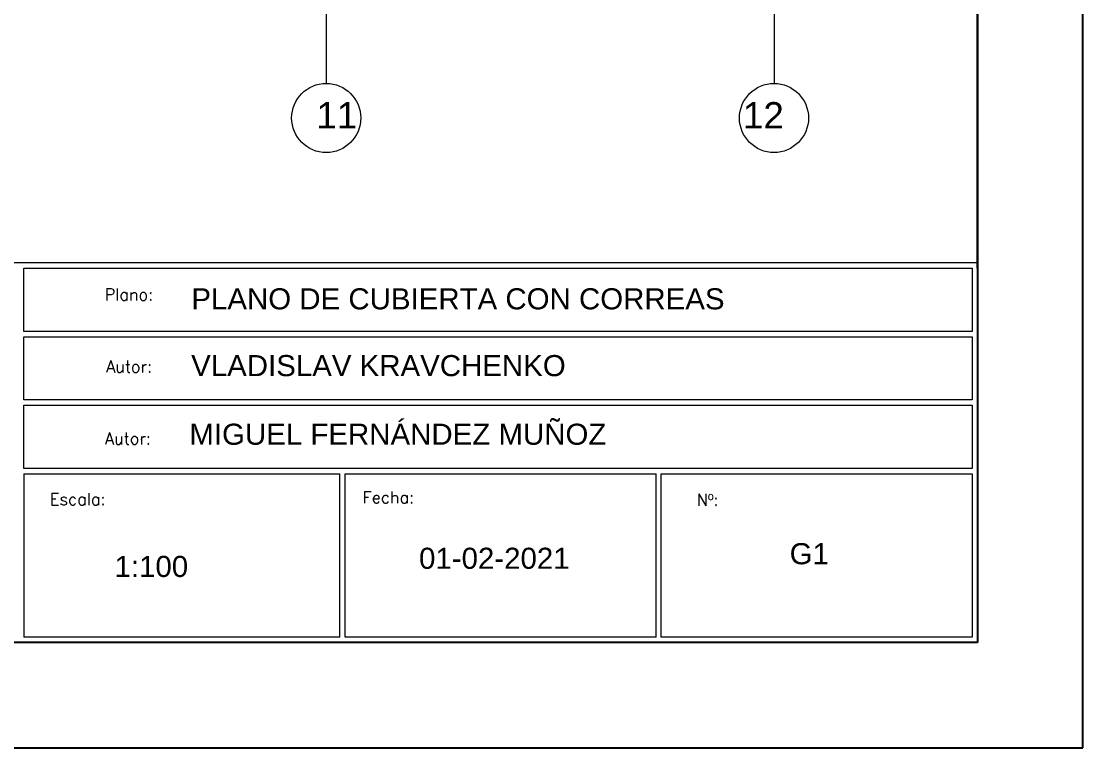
# Model space of a CAD drawing. Header units: inches. Extents: x 72863 to 72995, y 49095 to 49225.
# Drawn here: x 72894.64 to 72904.71, y 49160.45 to 49167.35 of the extents above; entities that cross this region are included whole.
import ezdxf

# ---------------------------------------------------------------- set-up
doc = ezdxf.new("R2010")
doc.units = ezdxf.units.IN
doc.layers.get('0').update_dxf_attribs({"lineweight": 15})
doc.layers.add('Cotas', color=200, linetype='Continuous', lineweight=9)
doc.layers.add('ejes', color=251, linetype='Continuous', lineweight=9)
doc.layers.add('VG', color=7, linetype='Continuous')
doc.styles.get("Standard").update_dxf_attribs({"font": 'arial.ttf'})

# ---------------------------------------------------------------- blocks, each defined once
blk = doc.blocks.new('PLANTILLA')
for p, q in [((72903.71, 49199.611), (72885.71, 49199.611)), ((72894.66, 49199.561), (72903.66, 49199.561)), ((72894.66, 49198.961), (72894.66, 49199.561)), ((72903.66, 49199.561), (72903.66, 49198.961)), ((72903.71, 49196.011), (72903.71, 49199.611)), ((72903.66, 49198.961), (72894.66, 49198.961)), ((72894.66, 49198.911), (72903.66, 49198.911)), ((72894.66, 49198.311), (72894.66, 49198.911)), ((72903.66, 49198.911), (72903.66, 49198.311)), ((72903.66, 49198.311), (72894.66, 49198.311)), ((72894.66, 49198.261), (72903.66, 49198.261)), ((72894.66, 49197.661), (72894.66, 49198.261)), ((72903.66, 49198.261), (72903.66, 49197.661)), ((72903.66, 49197.661), (72894.66, 49197.661)), ((72894.66, 49197.611), (72897.66, 49197.611)), ((72894.66, 49197.611), (72894.66, 49196.061)), ((72897.66, 49196.061), (72897.66, 49197.611)), ((72897.71, 49197.611), (72900.66, 49197.611)), ((72897.71, 49196.061), (72897.71, 49197.611)), ((72900.66, 49196.061), (72900.66, 49197.611)), ((72900.71, 49197.611), (72903.66, 49197.611)), ((72900.71, 49196.061), (72900.71, 49197.611)), ((72903.66, 49197.611), (72903.66, 49196.061)), ((72897.66, 49196.061), (72894.66, 49196.061)), ((72900.66, 49196.061), (72897.71, 49196.061)), ((72903.66, 49196.061), (72900.71, 49196.061)), ((72885.71, 49196.011), (72903.71, 49196.011))]:
    blk.add_line(p, q)
at = {"layer": 'VG'}
for p, q in [((72904.71, 49195.011), (72904.71, 49224.711)), ((72903.71, 49223.711), (72903.71, 49196.011)), ((72903.71, 49196.011), (72864.71, 49196.011)), ((72862.71, 49195.011), (72904.71, 49195.011))]:
    blk.add_line(p, q, dxfattribs=at)
blk.add_lwpolyline([(72903.71, 49199.561), (72903.71, 49223.711), (72864.71, 49223.711), (72864.71, 49196.011), (72885.71, 49196.011), (72885.71, 49199.611)], dxfattribs=at)
at = {"char_height": 0.11204, "attachment_point": 1}
for s, insert in [('{\\Fsimplex8|c0;Plano:}', (72895.427, 49199.367)), ('{\\Fsimplex8|c0;Autor:}', (72895.441, 49198.685)), ('{\\Fsimplex8|c0;Autor:}', (72895.43, 49198.002)), ('{\\Fsimplex8|c0;Fecha:}', (72897.875, 49197.443)), ('{\\Fsimplex8|c0;Escala:}', (72894.907, 49197.426)), ('{\\Fsimplex8|c0;Nº:}', (72901.047, 49197.419))]:
    blk.add_mtext(s, dxfattribs=dict(at, insert=insert))
at = {"char_height": 0.2, "attachment_point": 1}
for s, width, insert in [('VLADISLAV KRAVCHENKO', 6.14205, (72896.248, 49198.737)), ('MIGUEL FERNÁNDEZ MUÑOZ', 6.14205, (72896.231, 49198.086)), ('01-02-2021', 2.08938, (72898.411, 49196.909))]:
    blk.add_mtext_dynamic_manual_height_columns(s, width=width, gutter_width=1, heights=[0], dxfattribs=dict(at, insert=insert))

msp = doc.modelspace()

# ---------------------------------------------------------------- linework, layer by layer
at = {"layer": 'Cotas'}
for centre in [(72897.5298, 49166.4288), (72901.7798, 49166.4288)]:
    msp.add_circle(centre, 0.3279, dxfattribs=at)
at = {"layer": 'ejes'}
for p, q in [((72897.5298, 49187.8777), (72897.5298, 49166.7567)), ((72901.7798, 49187.8777), (72901.7798, 49166.7567))]:
    msp.add_line(p, q, dxfattribs=at)

# ---------------------------------------------------------------- block references
msp.add_blockref('PLANTILLA', (0, -34.5575))

# ---------------------------------------------------------------- texts
at = {"char_height": 0.2, "attachment_point": 1}
for s, width, insert in [('PLANO DE CUBIERTA CON CORREAS', 7.513777, (72896.25, 49164.8131)), ('G1', 2.031377, (72901.9283, 49162.3949)), ('1:100', 2.031377, (72895.5206, 49162.2739))]:
    msp.add_mtext_dynamic_manual_height_columns(s, width=width, gutter_width=1, heights=[0], dxfattribs=dict(at, insert=insert))
at = {"layer": 'Cotas', "char_height": 0.25}
for s, insert, attachment_point in [('11', (72897.4363, 49166.5793), 1), ('12', (72901.8733, 49166.5793), 3)]:
    msp.add_mtext_dynamic_manual_height_columns(s, width=0.276556, gutter_width=12.5, heights=[0], dxfattribs=dict(at, insert=insert, attachment_point=attachment_point))

doc.saveas('drawing.dxf')
